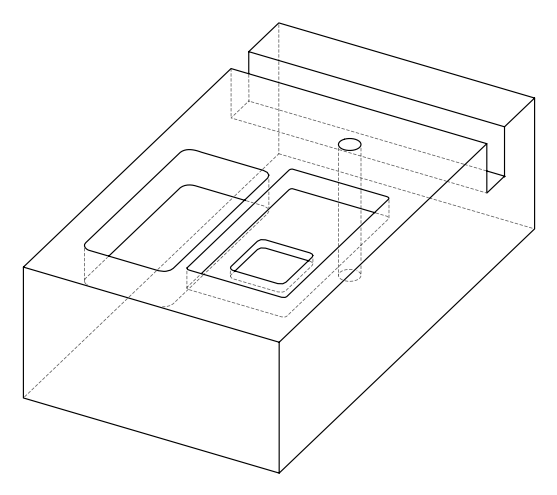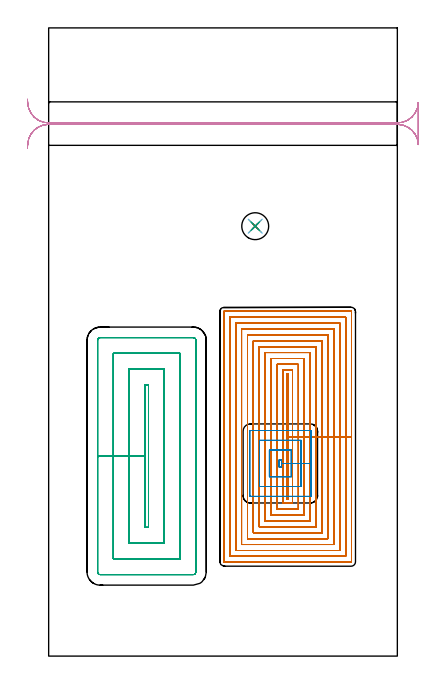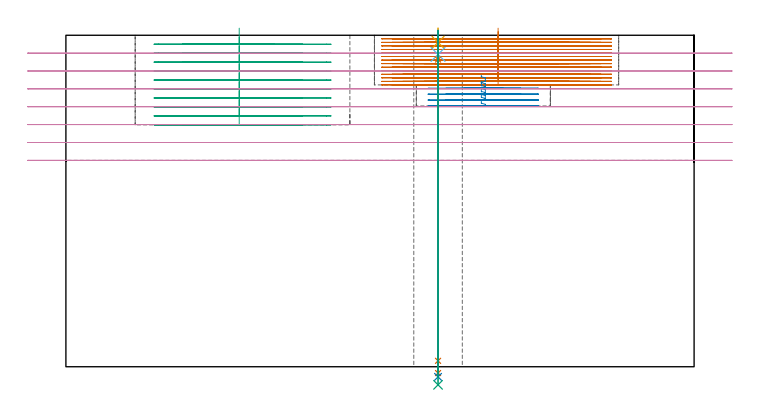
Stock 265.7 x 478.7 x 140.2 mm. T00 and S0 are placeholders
(PLAN: 9 operations, 8 tool changes, 176.5 min)
(1 MILL_RECTANGULAR_POCKET | POCKET_RECTANGULAR_STRAIGHT | UGT0201_014 | Follow Part, ap 1.5, ae 75% | 130.15 min | 427920 mm3)
(2 MILL_RECTANGULAR_POCKET_1 | POCKET_RECTANGULAR_STRAIGHT_1 | UGT0201_101 | Follow Part, ap 2.5, ae 75% | 3.86 min | 30129 mm3)
(3 MILL_RECTANGULAR_POCKET_2 | POCKET_RECTANGULAR_STRAIGHT_2 | NXT0201_012 | Follow Part, ap 4, ae 75% | 31.11 min | 673472 mm3)
(4 MILL_RECTANGULAR_SLOT | SLOT_RECTANGULAR | UGT0201_004 | Follow Part, ap 8, ae 75% | 9.45 min | 465437 mm3)
(5 SPOT_DRILL | STEP1HOLE | NXT0321_9005460120000 | 0.05 min | 154 mm3)
(6 DRILL_BLIND_HOLE_INTO_CENTER | STEP1HOLE | UGT0301_178 | 0.04 min | 16 mm3)
(7 GUN_DRILL_THROUGH_HOLE | STEP1HOLE | UGT0307_001 | 0.62 min | 2552 mm3)
(8 SPADE_DRILL_TO_ENLARGE_THROUGH_HOLE | STEP1HOLE | UGT0306_003 | 0.59 min | 14483 mm3)
(9 DRILL_TO_ENLARGE_THROUGH_HOLE | STEP1HOLE | UGT0301_050 | 0.6 min | 28870 mm3)
(TOOL UGT0201_014 | End mill 6 mm | D6 FL24 Z4)
(TOOL UGT0201_101 | End Mill 10 mm | D10 FL12 Z2)
(TOOL NXT0201_012 | ENDMILL 16mm [2P460-1600-NA 1630] | D16 FL38 Z6)
(TOOL UGT0201_004 | End Mill 32 mm | D32 FL53 Z6)
(TOOL NXT0321_9005460120000 | NC Spot Drill, 142deg, 12mm, Carbide, Uncoated | D12 PA142 FL30 Z2)
(TOOL UGT0301_178 | Twist Drill 5.4 mm | D5.4 PA118 FL55 Z2)
(TOOL UGT0307_001 | Gun Drill 5 mm | D5 PA130 FL24 Z1)
(TOOL UGT0306_003 | Spade Drill 12.5mm | D12.5 PA132 FL10 Z2)
(TOOL UGT0301_050 | Twist Drill 20.5 mm | D20.5 PA118 FL145 Z2)
(OP 1 MILL_RECTANGULAR_POCKET)
G17 G21 G94 G90
T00 M6
G54
G17 G0 G90 X182.8 Y150.356 S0 M3
G43 Z150.2 H0
Z143.2
G94 G1 Y167.15 Z138.7 F250.
Y214.8 F500.
X181.5
Y119.5
X182.8
Y167.15
X185.8
Y217.8
X178.5
Y116.5
X185.8
Y167.15
X190.3
Y222.3
X174.
Y112.
X190.3
Y167.15
X194.8
Y226.8
X169.5
Y107.5
X194.8
Y167.15
X199.3
Y231.3
X165.
Y103.
X199.3
Y167.15
X203.8
Y235.8
X160.5
Y98.5
X203.8
Y167.15
X208.3
Y240.3
X156.
Y94.
X208.3
Y167.15
X212.8
Y244.8
X151.5
Y89.5
X212.8
Y167.15
X217.3
Y249.3
X147.
Y85.
X217.3
Y167.15
X221.8
Y253.8
X142.5
Y80.5
X221.8
Y167.15
X226.3
Y258.3
X138.
Y76.
X226.3
Y167.15
X230.8
Y262.5
G3 X230.5 Y262.8 R0.3
G1 X133.8
G3 X133.5 Y262.5 R0.3
G1 Y71.8
G3 X133.8 Y71.5 R0.3
G1 X230.5
G3 X230.8 Y71.8 R0.3
G1 Y167.15
Y168.15
G0 X182.8 Y150.356 Z141.7
G1 Y167.15 Z137.2 F250.
Y214.8 F500.
X181.5
Y119.5
X182.8
Y167.15
X185.8
Y217.8
X178.5
Y116.5
X185.8
Y167.15
X190.3
Y222.3
X174.
Y112.
X190.3
Y167.15
X194.8
Y226.8
X169.5
Y107.5
X194.8
Y167.15
X199.3
Y231.3
X165.
Y103.
X199.3
Y167.15
X203.8
Y235.8
X160.5
Y98.5
X203.8
Y167.15
X208.3
Y240.3
X156.
Y94.
X208.3
Y167.15
X212.8
Y244.8
X151.5
Y89.5
X212.8
Y167.15
X217.3
Y249.3
X147.
Y85.
X217.3
Y167.15
X221.8
Y253.8
X142.5
Y80.5
X221.8
Y167.15
X226.3
Y258.3
X138.
Y76.
X226.3
Y167.15
X230.8
Y262.5
G3 X230.5 Y262.8 R0.3
G1 X133.8
G3 X133.5 Y262.5 R0.3
G1 Y71.8
G3 X133.8 Y71.5 R0.3
G1 X230.5
G3 X230.8 Y71.8 R0.3
G1 Y167.15
Y168.15
G0 X182.8 Y150.356 Z140.2
G1 Y167.15 Z135.7 F250.
Y214.8 F500.
X181.5
Y119.5
X182.8
Y167.15
X185.8
Y217.8
X178.5
Y116.5
X185.8
Y167.15
X190.3
Y222.3
X174.
Y112.
X190.3
Y167.15
X194.8
Y226.8
X169.5
Y107.5
X194.8
Y167.15
X199.3
Y231.3
X165.
Y103.
X199.3
Y167.15
X203.8
Y235.8
X160.5
Y98.5
X203.8
Y167.15
X208.3
Y240.3
X156.
Y94.
X208.3
Y167.15
X212.8
Y244.8
X151.5
Y89.5
X212.8
Y167.15
X217.3
Y249.3
X147.
Y85.
X217.3
Y167.15
X221.8
Y253.8
X142.5
Y80.5
X221.8
Y167.15
X226.3
Y258.3
X138.
Y76.
X226.3
Y167.15
X230.8
Y262.5
G3 X230.5 Y262.8 R0.3
G1 X133.8
G3 X133.5 Y262.5 R0.3
G1 Y71.8
G3 X133.8 Y71.5 R0.3
G1 X230.5
G3 X230.8 Y71.8 R0.3
G1 Y167.15
Y168.15
G0 X182.8 Y150.356 Z138.7
G1 Y167.15 Z134.2 F250.
Y214.8 F500.
X181.5
Y119.5
X182.8
Y167.15
X185.8
Y217.8
X178.5
Y116.5
X185.8
Y167.15
X190.3
Y222.3
X174.
Y112.
X190.3
Y167.15
X194.8
Y226.8
X169.5
Y107.5
X194.8
Y167.15
X199.3
Y231.3
X165.
Y103.
X199.3
Y167.15
X203.8
Y235.8
X160.5
Y98.5
X203.8
Y167.15
X208.3
Y240.3
X156.
Y94.
X208.3
Y167.15
X212.8
Y244.8
X151.5
Y89.5
X212.8
Y167.15
X217.3
Y249.3
X147.
Y85.
X217.3
Y167.15
X221.8
Y253.8
X142.5
Y80.5
X221.8
Y167.15
X226.3
Y258.3
X138.
Y76.
X226.3
Y167.15
X230.8
Y262.5
G3 X230.5 Y262.8 R0.3
G1 X133.8
G3 X133.5 Y262.5 R0.3
G1 Y71.8
G3 X133.8 Y71.5 R0.3
G1 X230.5
G3 X230.8 Y71.8 R0.3
G1 Y167.15
Y168.15
G0 X182.8 Y150.356 Z137.2
G1 Y167.15 Z132.7 F250.
Y214.8 F500.
X181.5
Y119.5
X182.8
Y167.15
X185.8
Y217.8
X178.5
Y116.5
X185.8
Y167.15
X190.3
Y222.3
X174.
Y112.
X190.3
Y167.15
X194.8
Y226.8
X169.5
Y107.5
X194.8
Y167.15
X199.3
Y231.3
X165.
Y103.
X199.3
Y167.15
X203.8
Y235.8
X160.5
Y98.5
X203.8
Y167.15
X208.3
Y240.3
X156.
Y94.
X208.3
Y167.15
X212.8
Y244.8
X151.5
Y89.5
X212.8
Y167.15
X217.3
Y249.3
X147.
Y85.
X217.3
Y167.15
X221.8
Y253.8
X142.5
Y80.5
X221.8
Y167.15
X226.3
Y258.3
X138.
Y76.
X226.3
Y167.15
X230.8
Y262.5
G3 X230.5 Y262.8 R0.3
G1 X133.8
G3 X133.5 Y262.5 R0.3
G1 Y71.8
G3 X133.8 Y71.5 R0.3
G1 X230.5
G3 X230.8 Y71.8 R0.3
G1 Y167.15
Y168.15
G0 X182.8 Y150.356 Z135.7
G1 Y167.15 Z131.2 F250.
Y214.8 F500.
X181.5
Y119.5
X182.8
Y167.15
X185.8
Y217.8
X178.5
Y116.5
X185.8
Y167.15
X190.3
Y222.3
X174.
Y112.
X190.3
Y167.15
X194.8
Y226.8
X169.5
Y107.5
X194.8
Y167.15
X199.3
Y231.3
X165.
Y103.
X199.3
Y167.15
X203.8
Y235.8
X160.5
Y98.5
X203.8
Y167.15
X208.3
Y240.3
X156.
Y94.
X208.3
Y167.15
X212.8
Y244.8
X151.5
Y89.5
X212.8
Y167.15
X217.3
Y249.3
X147.
Y85.
X217.3
Y167.15
X221.8
Y253.8
X142.5
Y80.5
X221.8
Y167.15
X226.3
Y258.3
X138.
Y76.
X226.3
Y167.15
X230.8
Y262.5
G3 X230.5 Y262.8 R0.3
G1 X133.8
G3 X133.5 Y262.5 R0.3
G1 Y71.8
G3 X133.8 Y71.5 R0.3
G1 X230.5
G3 X230.8 Y71.8 R0.3
G1 Y167.15
Y168.15
G0 X182.8 Y150.356 Z134.2
G1 Y167.15 Z129.7 F250.
Y214.8 F500.
X181.5
Y119.5
X182.8
Y167.15
X185.8
Y217.8
X178.5
Y116.5
X185.8
Y167.15
X190.3
Y222.3
X174.
Y112.
X190.3
Y167.15
X194.8
Y226.8
X169.5
Y107.5
X194.8
Y167.15
X199.3
Y231.3
X165.
Y103.
X199.3
Y167.15
X203.8
Y235.8
X160.5
Y98.5
X203.8
Y167.15
X208.3
Y240.3
X156.
Y94.
X208.3
Y167.15
X212.8
Y244.8
X151.5
Y89.5
X212.8
Y167.15
X217.3
Y249.3
X147.
Y85.
X217.3
Y167.15
X221.8
Y253.8
X142.5
Y80.5
X221.8
Y167.15
X226.3
Y258.3
X138.
Y76.
X226.3
Y167.15
X230.8
Y262.5
G3 X230.5 Y262.8 R0.3
G1 X133.8
G3 X133.5 Y262.5 R0.3
G1 Y71.8
G3 X133.8 Y71.5 R0.3
G1 X230.5
G3 X230.8 Y71.8 R0.3
G1 Y167.15
Y168.15
G0 X182.8 Y150.356 Z132.7
G1 Y167.15 Z128.2 F250.
Y214.8 F500.
X181.5
Y119.5
X182.8
Y167.15
X185.8
Y217.8
X178.5
Y116.5
X185.8
Y167.15
X190.3
Y222.3
X174.
Y112.
X190.3
Y167.15
X194.8
Y226.8
X169.5
Y107.5
X194.8
Y167.15
X199.3
Y231.3
X165.
Y103.
X199.3
Y167.15
X203.8
Y235.8
X160.5
Y98.5
X203.8
Y167.15
X208.3
Y240.3
X156.
Y94.
X208.3
Y167.15
X212.8
Y244.8
X151.5
Y89.5
X212.8
Y167.15
X217.3
Y249.3
X147.
Y85.
X217.3
Y167.15
X221.8
Y253.8
X142.5
Y80.5
X221.8
Y167.15
X226.3
Y258.3
X138.
Y76.
X226.3
Y167.15
X230.8
Y262.5
G3 X230.5 Y262.8 R0.3
G1 X133.8
G3 X133.5 Y262.5 R0.3
G1 Y71.8
G3 X133.8 Y71.5 R0.3
G1 X230.5
G3 X230.8 Y71.8 R0.3
G1 Y167.15
Y168.15
G0 X182.8 Y150.356 Z131.2
G1 Y167.15 Z126.7 F250.
Y214.8 F500.
X181.5
Y119.5
X182.8
Y167.15
X185.8
Y217.8
X178.5
Y116.5
X185.8
Y167.15
X190.3
Y222.3
X174.
Y112.
X190.3
Y167.15
X194.8
Y226.8
X169.5
Y107.5
X194.8
Y167.15
X199.3
Y231.3
X165.
Y103.
X199.3
Y167.15
X203.8
Y235.8
X160.5
Y98.5
X203.8
Y167.15
X208.3
Y240.3
X156.
Y94.
X208.3
Y167.15
X212.8
Y244.8
X151.5
Y89.5
X212.8
Y167.15
X217.3
Y249.3
X147.
Y85.
X217.3
Y167.15
X221.8
Y253.8
X142.5
Y80.5
X221.8
Y167.15
X226.3
Y258.3
X138.
Y76.
X226.3
Y167.15
X230.8
Y262.5
G3 X230.5 Y262.8 R0.3
G1 X133.8
G3 X133.5 Y262.5 R0.3
G1 Y71.8
G3 X133.8 Y71.5 R0.3
G1 X230.5
G3 X230.8 Y71.8 R0.3
G1 Y167.15
Y168.15
G0 X182.8 Y150.356 Z129.7
G1 Y167.15 Z125.2 F250.
Y214.8 F500.
X181.5
Y119.5
X182.8
Y167.15
X185.8
Y217.8
X178.5
Y116.5
X185.8
Y167.15
X190.3
Y222.3
X174.
Y112.
X190.3
Y167.15
X194.8
Y226.8
X169.5
Y107.5
X194.8
Y167.15
X199.3
Y231.3
X165.
Y103.
X199.3
Y167.15
X203.8
Y235.8
X160.5
Y98.5
X203.8
Y167.15
X208.3
Y240.3
X156.
Y94.
X208.3
Y167.15
X212.8
Y244.8
X151.5
Y89.5
X212.8
Y167.15
X217.3
Y249.3
X147.
Y85.
X217.3
Y167.15
X221.8
Y253.8
X142.5
Y80.5
X221.8
Y167.15
X226.3
Y258.3
X138.
Y76.
X226.3
Y167.15
X230.8
Y262.5
G3 X230.5 Y262.8 R0.3
G1 X133.8
G3 X133.5 Y262.5 R0.3
G1 Y71.8
G3 X133.8 Y71.5 R0.3
G1 X230.5
G3 X230.8 Y71.8 R0.3
G1 Y167.15
Y168.15
G0 X182.8 Y150.356 Z128.2
G1 Y167.15 Z123.7 F250.
Y214.8 F500.
X181.5
Y119.5
X182.8
Y167.15
X185.8
Y217.8
X178.5
Y116.5
X185.8
Y167.15
X190.3
Y222.3
X174.
Y112.
X190.3
Y167.15
X194.8
Y226.8
X169.5
Y107.5
X194.8
Y167.15
X199.3
Y231.3
X165.
Y103.
X199.3
Y167.15
X203.8
Y235.8
X160.5
Y98.5
X203.8
Y167.15
X208.3
Y240.3
X156.
Y94.
X208.3
Y167.15
X212.8
Y244.8
X151.5
Y89.5
X212.8
Y167.15
X217.3
Y249.3
X147.
Y85.
X217.3
Y167.15
X221.8
Y253.8
X142.5
Y80.5
X221.8
Y167.15
X226.3
Y258.3
X138.
Y76.
X226.3
Y167.15
X230.8
Y262.5
G3 X230.5 Y262.8 R0.3
G1 X133.8
G3 X133.5 Y262.5 R0.3
G1 Y71.8
G3 X133.8 Y71.5 R0.3
G1 X230.5
G3 X230.8 Y71.8 R0.3
G1 Y167.15
Y168.15
G0 X182.8 Y150.356 Z126.7
G1 Y167.15 Z122.2 F250.
Y214.8 F500.
X181.5
Y119.5
X182.8
Y167.15
X185.8
Y217.8
X178.5
Y116.5
X185.8
Y167.15
X190.3
Y222.3
X174.
Y112.
X190.3
Y167.15
X194.8
Y226.8
X169.5
Y107.5
X194.8
Y167.15
X199.3
Y231.3
X165.
Y103.
X199.3
Y167.15
X203.8
Y235.8
X160.5
Y98.5
X203.8
Y167.15
X208.3
Y240.3
X156.
Y94.
X208.3
Y167.15
X212.8
Y244.8
X151.5
Y89.5
X212.8
Y167.15
X217.3
Y249.3
X147.
Y85.
X217.3
Y167.15
X221.8
Y253.8
X142.5
Y80.5
X221.8
Y167.15
X226.3
Y258.3
X138.
Y76.
X226.3
Y167.15
X230.8
Y262.5
G3 X230.5 Y262.8 R0.3
G1 X133.8
G3 X133.5 Y262.5 R0.3
G1 Y71.8
G3 X133.8 Y71.5 R0.3
G1 X230.5
G3 X230.8 Y71.8 R0.3
G1 Y167.15
Y168.15
G0 X182.8 Y150.356 Z125.2
G1 Y167.15 Z120.7 F250.
Y214.8 F500.
X181.5
Y119.5
X182.8
Y167.15
X185.8
Y217.8
X178.5
Y116.5
X185.8
Y167.15
X190.3
Y222.3
X174.
Y112.
X190.3
Y167.15
X194.8
Y226.8
X169.5
Y107.5
X194.8
Y167.15
X199.3
Y231.3
X165.
Y103.
X199.3
Y167.15
X203.8
Y235.8
X160.5
Y98.5
X203.8
Y167.15
X208.3
Y240.3
X156.
Y94.
X208.3
Y167.15
X212.8
Y244.8
X151.5
Y89.5
X212.8
Y167.15
X217.3
Y249.3
X147.
Y85.
X217.3
Y167.15
X221.8
Y253.8
X142.5
Y80.5
X221.8
Y167.15
X226.3
Y258.3
X138.
Y76.
X226.3
Y167.15
X230.8
Y262.5
G3 X230.5 Y262.8 R0.3
G1 X133.8
G3 X133.5 Y262.5 R0.3
G1 Y71.8
G3 X133.8 Y71.5 R0.3
G1 X230.5
G3 X230.8 Y71.8 R0.3
G1 Y167.15
Y168.15
G0 X182.8 Y150.356 Z123.7
G1 Y167.15 Z119.2 F250.
Y214.8 F500.
X181.5
Y119.5
X182.8
Y167.15
X185.8
Y217.8
X178.5
Y116.5
X185.8
Y167.15
X190.3
Y222.3
X174.
Y112.
X190.3
Y167.15
X194.8
Y226.8
X169.5
Y107.5
X194.8
Y167.15
X199.3
Y231.3
X165.
Y103.
X199.3
Y167.15
X203.8
Y235.8
X160.5
Y98.5
X203.8
Y167.15
X208.3
Y240.3
X156.
Y94.
X208.3
Y167.15
X212.8
Y244.8
X151.5
Y89.5
X212.8
Y167.15
X217.3
Y249.3
X147.
Y85.
X217.3
Y167.15
X221.8
Y253.8
X142.5
Y80.5
X221.8
Y167.15
X226.3
Y258.3
X138.
Y76.
X226.3
Y167.15
X230.8
Y262.5
G3 X230.5 Y262.8 R0.3
G1 X133.8
G3 X133.5 Y262.5 R0.3
G1 Y71.8
G3 X133.8 Y71.5 R0.3
G1 X230.5
G3 X230.8 Y71.8 R0.3
G1 Y167.15
Y168.15
G0 Z150.2
M5
M2
(OP 2 MILL_RECTANGULAR_POCKET_1)
G17 G21 G94 G90
T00 M6
G54
G17 G0 G90 X175.7 Y146.595 S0 M3
G43 Z150.2 H0
Z123.267
G94 G1 Y144.2 Z122.625 F250.
X177.4 Z122.169
Y149.4 Z120.776
X175.7 Z120.32
Y144.2 Z118.927
X177.4 Z118.472
Y146.8 Z117.775
Y149.4 F500.
X175.7
Y144.2
X177.4
Y146.8
X184.9
Y156.9
X168.2
Y136.7
X184.9
Y146.8
X192.4
Y164.4
X160.7
Y129.2
X192.4
Y146.8
X199.9
Y171.5
G3 X199.5 Y171.9 R0.4
G1 X153.6
G3 X153.2 Y171.5 R0.4
G1 Y122.1
G3 X153.6 Y121.7 R0.4
G1 X199.5
G3 X199.9 Y122.1 R0.4
G1 Y146.8
Y147.8
G0 X175.7 Y146.595 Z120.775
G1 Y144.2 Z120.133 F250.
X177.4 Z119.678
Y149.4 Z118.284
X175.7 Z117.829
Y144.2 Z116.435
X177.4 Z115.98
Y146.8 Z115.283
Y149.4 F500.
X175.7
Y144.2
X177.4
Y146.8
X184.9
Y156.9
X168.2
Y136.7
X184.9
Y146.8
X192.4
Y164.4
X160.7
Y129.2
X192.4
Y146.8
X199.9
Y171.5
G3 X199.5 Y171.9 R0.4
G1 X153.6
G3 X153.2 Y171.5 R0.4
G1 Y122.1
G3 X153.6 Y121.7 R0.4
G1 X199.5
G3 X199.9 Y122.1 R0.4
G1 Y146.8
Y147.8
G0 X175.7 Y146.595 Z118.283
G1 Y144.2 Z117.642 F250.
X177.4 Z117.186
Y149.4 Z115.793
X175.7 Z115.337
Y144.2 Z113.944
X177.4 Z113.488
Y146.8 Z112.792
Y149.4 F500.
X175.7
Y144.2
X177.4
Y146.8
X184.9
Y156.9
X168.2
Y136.7
X184.9
Y146.8
X192.4
Y164.4
X160.7
Y129.2
X192.4
Y146.8
X199.9
Y171.5
G3 X199.5 Y171.9 R0.4
G1 X153.6
G3 X153.2 Y171.5 R0.4
G1 Y122.1
G3 X153.6 Y121.7 R0.4
G1 X199.5
G3 X199.9 Y122.1 R0.4
G1 Y146.8
Y147.8
G0 X175.7 Y146.595 Z115.792
G1 Y144.2 Z115.15 F250.
X177.4 Z114.694
Y149.4 Z113.301
X175.7 Z112.846
Y144.2 Z111.452
X177.4 Z110.997
Y146.8 Z110.3
Y149.4 F500.
X175.7
Y144.2
X177.4
Y146.8
X184.9
Y156.9
X168.2
Y136.7
X184.9
Y146.8
X192.4
Y164.4
X160.7
Y129.2
X192.4
Y146.8
X199.9
Y171.5
G3 X199.5 Y171.9 R0.4
G1 X153.6
G3 X153.2 Y171.5 R0.4
G1 Y122.1
G3 X153.6 Y121.7 R0.4
G1 X199.5
G3 X199.9 Y122.1 R0.4
G1 Y146.8
Y147.8
G0 Z150.2
M5
M2
(OP 3 MILL_RECTANGULAR_POCKET_2)
G17 G21 G94 G90
T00 M6
G54
G17 G0 G90 X73.3 Y177.741 S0 M3
G43 Z150.2 H1
Z143.2
G94 G1 Y152.4 Z136.41 F250.
Y98.1 F500.
X76.1
Y206.7
X73.3
Y152.4
X61.3
Y86.1
X88.1
Y218.7
X61.3
Y152.4
X49.3
Y74.1
X100.1
Y230.7
X49.3
Y152.4
X37.3
Y64.
G3 X39.2 Y62.1 R1.9
G1 X110.2
G3 X112.1 Y64. R1.9
G1 Y240.8
G3 X110.2 Y242.7 R1.9
G1 X39.2
G3 X37.3 Y240.8 R1.9
G1 Y152.4
Y151.4
G0 X73.3 Y177.741 Z139.41
G1 Y152.4 Z132.62 F250.
Y98.1 F500.
X76.1
Y206.7
X73.3
Y152.4
X61.3
Y86.1
X88.1
Y218.7
X61.3
Y152.4
X49.3
Y74.1
X100.1
Y230.7
X49.3
Y152.4
X37.3
Y64.
G3 X39.2 Y62.1 R1.9
G1 X110.2
G3 X112.1 Y64. R1.9
G1 Y240.8
G3 X110.2 Y242.7 R1.9
G1 X39.2
G3 X37.3 Y240.8 R1.9
G1 Y152.4
Y151.4
G0 X73.3 Y177.741 Z135.62
G1 Y152.4 Z128.83 F250.
Y98.1 F500.
X76.1
Y206.7
X73.3
Y152.4
X61.3
Y86.1
X88.1
Y218.7
X61.3
Y152.4
X49.3
Y74.1
X100.1
Y230.7
X49.3
Y152.4
X37.3
Y64.
G3 X39.2 Y62.1 R1.9
G1 X110.2
G3 X112.1 Y64. R1.9
G1 Y240.8
G3 X110.2 Y242.7 R1.9
G1 X39.2
G3 X37.3 Y240.8 R1.9
G1 Y152.4
Y151.4
G0 X73.3 Y177.741 Z131.83
G1 Y152.4 Z125.04 F250.
Y98.1 F500.
X76.1
Y206.7
X73.3
Y152.4
X61.3
Y86.1
X88.1
Y218.7
X61.3
Y152.4
X49.3
Y74.1
X100.1
Y230.7
X49.3
Y152.4
X37.3
Y64.
G3 X39.2 Y62.1 R1.9
G1 X110.2
G3 X112.1 Y64. R1.9
G1 Y240.8
G3 X110.2 Y242.7 R1.9
G1 X39.2
G3 X37.3 Y240.8 R1.9
G1 Y152.4
Y151.4
G0 X73.3 Y177.741 Z128.04
G1 Y152.4 Z121.25 F250.
Y98.1 F500.
X76.1
Y206.7
X73.3
Y152.4
X61.3
Y86.1
X88.1
Y218.7
X61.3
Y152.4
X49.3
Y74.1
X100.1
Y230.7
X49.3
Y152.4
X37.3
Y64.
G3 X39.2 Y62.1 R1.9
G1 X110.2
G3 X112.1 Y64. R1.9
G1 Y240.8
G3 X110.2 Y242.7 R1.9
G1 X39.2
G3 X37.3 Y240.8 R1.9
G1 Y152.4
Y151.4
G0 X73.3 Y177.741 Z124.25
G1 Y152.4 Z117.46 F250.
Y98.1 F500.
X76.1
Y206.7
X73.3
Y152.4
X61.3
Y86.1
X88.1
Y218.7
X61.3
Y152.4
X49.3
Y74.1
X100.1
Y230.7
X49.3
Y152.4
X37.3
Y64.
G3 X39.2 Y62.1 R1.9
G1 X110.2
G3 X112.1 Y64. R1.9
G1 Y240.8
G3 X110.2 Y242.7 R1.9
G1 X39.2
G3 X37.3 Y240.8 R1.9
G1 Y152.4
Y151.4
G0 X73.3 Y177.741 Z120.46
G1 Y152.4 Z113.67 F250.
Y98.1 F500.
X76.1
Y206.7
X73.3
Y152.4
X61.3
Y86.1
X88.1
Y218.7
X61.3
Y152.4
X49.3
Y74.1
X100.1
Y230.7
X49.3
Y152.4
X37.3
Y64.
G3 X39.2 Y62.1 R1.9
G1 X110.2
G3 X112.1 Y64. R1.9
G1 Y240.8
G3 X110.2 Y242.7 R1.9
G1 X39.2
G3 X37.3 Y240.8 R1.9
G1 Y152.4
Y151.4
G0 X73.3 Y177.741 Z116.67
G1 Y152.4 Z109.88 F250.
Y98.1 F500.
X76.1
Y206.7
X73.3
Y152.4
X61.3
Y86.1
X88.1
Y218.7
X61.3
Y152.4
X49.3
Y74.1
X100.1
Y230.7
X49.3
Y152.4
X37.3
Y64.
G3 X39.2 Y62.1 R1.9
G1 X110.2
G3 X112.1 Y64. R1.9
G1 Y240.8
G3 X110.2 Y242.7 R1.9
G1 X39.2
G3 X37.3 Y240.8 R1.9
G1 Y152.4
Y151.4
G0 X73.3 Y177.741 Z112.88
G1 Y152.4 Z106.09 F250.
Y98.1 F500.
X76.1
Y206.7
X73.3
Y152.4
X61.3
Y86.1
X88.1
Y218.7
X61.3
Y152.4
X49.3
Y74.1
X100.1
Y230.7
X49.3
Y152.4
X37.3
Y64.
G3 X39.2 Y62.1 R1.9
G1 X110.2
G3 X112.1 Y64. R1.9
G1 Y240.8
G3 X110.2 Y242.7 R1.9
G1 X39.2
G3 X37.3 Y240.8 R1.9
G1 Y152.4
Y151.4
G0 X73.3 Y177.741 Z109.09
G1 Y152.4 Z102.3 F250.
Y98.1 F500.
X76.1
Y206.7
X73.3
Y152.4
X61.3
Y86.1
X88.1
Y218.7
X61.3
Y152.4
X49.3
Y74.1
X100.1
Y230.7
X49.3
Y152.4
X37.3
Y64.
G3 X39.2 Y62.1 R1.9
G1 X110.2
G3 X112.1 Y64. R1.9
G1 Y240.8
G3 X110.2 Y242.7 R1.9
G1 X39.2
G3 X37.3 Y240.8 R1.9
G1 Y152.4
Y151.4
G0 Z150.2
M5
M2
(OP 4 MILL_RECTANGULAR_SLOT)
G17 G21 G94 G90
T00 M6
G54
G17 G0 G90 X-16.154 Y387.185 S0 M3
G43 Z150.2 H0
Z132.643
G94 G1 X-15.97 Y390.179 F250.
G2 X0. Y405.2 R16. F500.
G1 X265.7
G2 X281.69 Y389.766 R16.
G1 X281.7
Y421.734
X281.69
G2 X265.7 Y406.3 R16.
G1 X0.
G2 X-15.97 Y421.321 R16.
G1 X-16.154 Y424.315 F250.
G0 Y387.185 Z125.086
G1 X-15.97 Y390.179
G2 X0. Y405.2 R16. F500.
G1 X265.7
G2 X281.69 Y389.766 R16.
G1 X281.7
Y421.734
X281.69
G2 X265.7 Y406.3 R16.
G1 X0.
G2 X-15.97 Y421.321 R16.
G1 X-16.154 Y424.315 F250.
G0 Y387.185 Z117.529
G1 X-15.97 Y390.179
G2 X0. Y405.2 R16. F500.
G1 X265.7
G2 X281.69 Y389.766 R16.
G1 X281.7
Y421.734
X281.69
G2 X265.7 Y406.3 R16.
G1 X0.
G2 X-15.97 Y421.321 R16.
G1 X-16.154 Y424.315 F250.
G0 Y387.185 Z109.971
G1 X-15.97 Y390.179
G2 X0. Y405.2 R16. F500.
G1 X265.7
G2 X281.69 Y389.766 R16.
G1 X281.7
Y421.734
X281.69
G2 X265.7 Y406.3 R16.
G1 X0.
G2 X-15.97 Y421.321 R16.
G1 X-16.154 Y424.315 F250.
G0 Y387.185 Z102.414
G1 X-15.97 Y390.179
G2 X0. Y405.2 R16. F500.
G1 X265.7
G2 X281.69 Y389.766 R16.
G1 X281.7
Y421.734
X281.69
G2 X265.7 Y406.3 R16.
G1 X0.
G2 X-15.97 Y421.321 R16.
G1 X-16.154 Y424.315 F250.
G0 Y387.185 Z94.857
G1 X-15.97 Y390.179
G2 X0. Y405.2 R16. F500.
G1 X265.7
G2 X281.69 Y389.766 R16.
G1 X281.7
Y421.734
X281.69
G2 X265.7 Y406.3 R16.
G1 X0.
G2 X-15.97 Y421.321 R16.
G1 X-16.154 Y424.315 F250.
G0 Y387.185 Z87.3
G1 X-15.97 Y390.179
G2 X0. Y405.2 R16. F500.
G1 X265.7
G2 X281.69 Y389.766 R16.
G1 X281.7
Y421.734
X281.69
G2 X265.7 Y406.3 R16.
G1 X0.
G2 X-15.97 Y421.321 R16.
G1 X-16.154 Y424.315 F250.
G0 Z150.2
M5
M2
(OP 5 SPOT_DRILL)
G17 G21 G94 G90
T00 M6
G54
G17 G0 G90 X157.4 Y327.6 S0 M3
G43 Z150.2 H0
G94 G81 G98 Z137.2 F250. R143.2
G80
M5
M2
(OP 6 DRILL_BLIND_HOLE_INTO_CENTER)
G17 G21 G94 G90
T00 M6
G54
G17 G0 G90 X157.4 Y327.6 S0 M3
G43 Z150.2 H0
G94 G81 G98 Z132.1 F250. R142.2
G80
M5
M2
(OP 7 GUN_DRILL_THROUGH_HOLE)
G17 G21 G94 G90
T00 M6
G54
G17 G0 G90 X157.4 Y327.6 M8
G43 Z150.2 H0
Z138.522
S716 M3
G94 G1 Z129.936 F125. M26
G4 X.084
Z2.5 F250.
G4 X.084
Z-2.666 F125.
G4 X.084
M5
M9
G0 Z138.522
Z150.2
M2
(OP 8 SPADE_DRILL_TO_ENLARGE_THROUGH_HOLE)
G17 G21 G94 G90
T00 M6
G54
G17 G0 G90 X157.4 Y327.6 S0 M3
G43 Z150.2 H0
G94 G73 G98 Z-4.283 F250. Q12.04 R142.2
G80
M5
M2
(OP 9 DRILL_TO_ENLARGE_THROUGH_HOLE)
G17 G21 G94 G90
T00 M6
G54
G17 G0 G90 X157.4 Y327.6 S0 M3
G43 Z150.2 H0
G94 G73 G98 Z-7.659 F250. Q18.482 R142.2
G80
M5
M2
